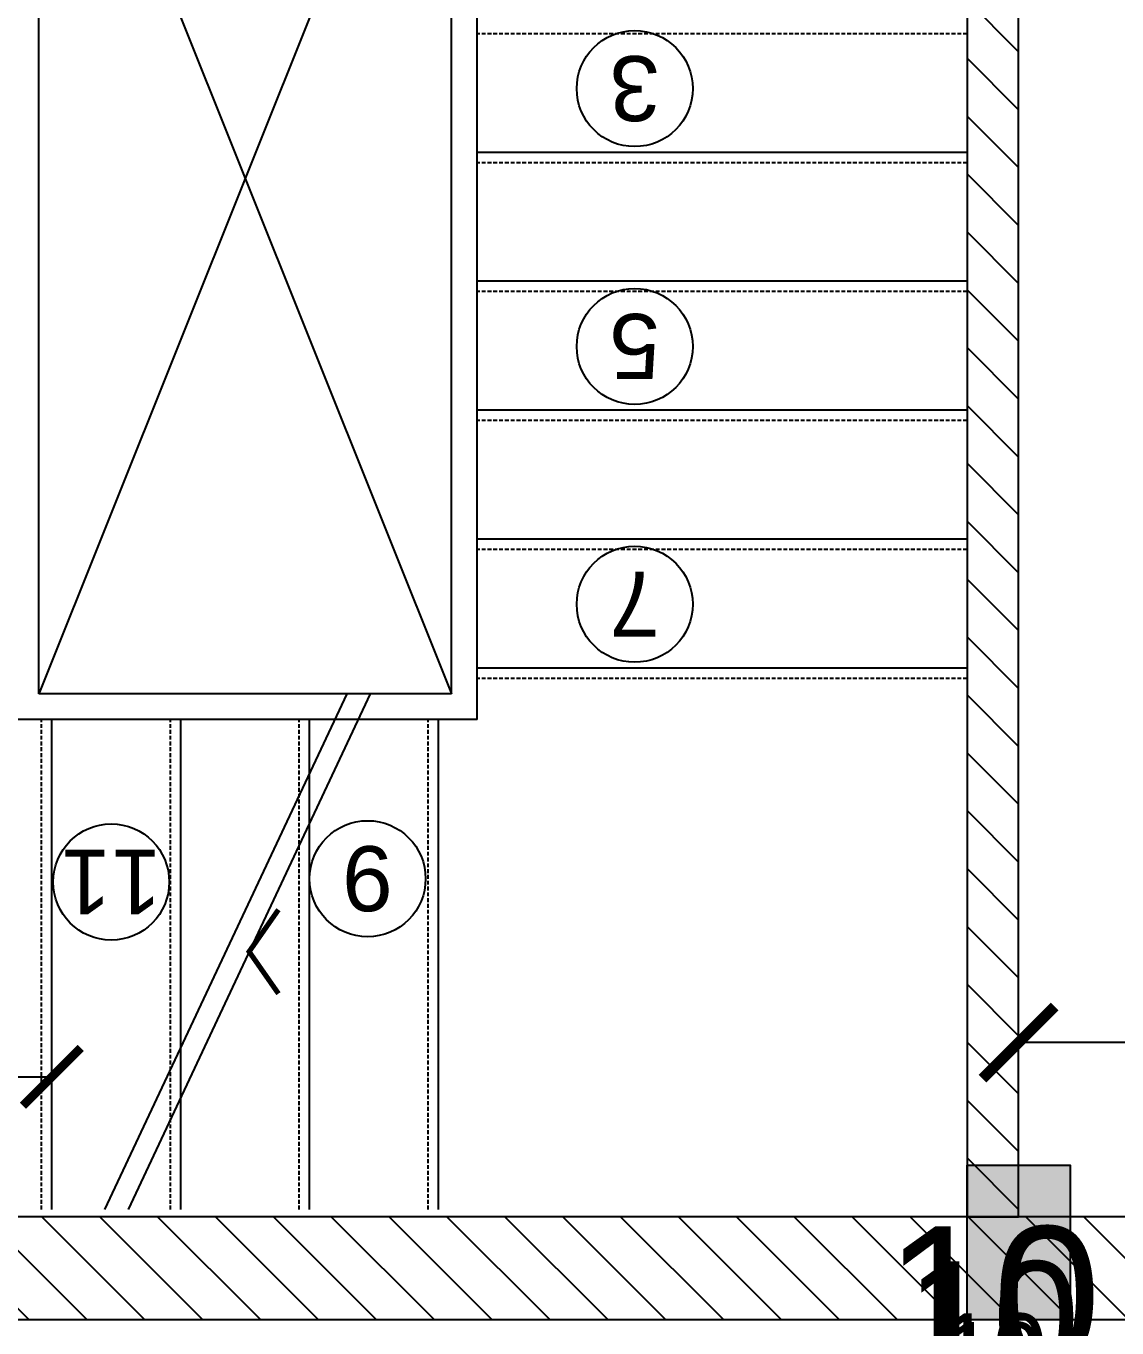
# Model space of a CAD drawing. Header units: millimetres. Extents: x -26398 to 135532, y -376633 to 43268.
# Drawn here: x 41892.5 to 42104.1, y -147981.7 to -147729.3 of the extents above; entities that cross this region are included whole.
import ezdxf
from ezdxf.enums import TextEntityAlignment as Align

# ---------------------------------------------------------------- set-up
doc = ezdxf.new("R2010")
doc.units = ezdxf.units.MM
doc.linetypes.add('HIDDEN', pattern=[0.375, 0.25, -0.125])
for name, color, linetype in [('0 @ 10', 7, 'Continuous'), ('0 @ 4.5', 7, 'Continuous'), ('0 @ 5', 7, 'Continuous'), ('0 @ 8', 7, 'Continuous'), ('A3-NETTHAY', 4, 'Continuous'), ('A5-KICHTHUOC', 251, 'Continuous'), ('A7-NETKHUAT', 252, 'HIDDEN'), ('DIM', 7, 'Continuous'), ('DIM @ 10', 7, 'Continuous'), ('DIM @ 4.5', 7, 'Continuous'), ('DIM @ 5', 7, 'Continuous'), ('DIM @ 8', 7, 'Continuous'), ('GHICHU', 40, 'Continuous'), ('TƯỜNG', 52, 'Continuous')]:
    doc.layers.add(name, color=color, linetype=linetype)
doc.styles.get("Standard").update_dxf_attribs({"font": 'arial.ttf'})
doc.styles.add('VHELVEN', font='')
doc.styles.get('VHELVEN').set_extended_font_data('VNI-Helve')
doc.dimstyles.new('SCALE dimmatbang', dxfattribs={"dimscale": 70, "dimtxt": 2.7, "dimasz": 1.4, "dimexe": 1.7, "dimexo": 0.7, "dimtad": 1, "dimtoh": 1, "dimdec": 1, "dimtxsty": 'Standard', "dimblk": 'ARCHTICK', "dimcen": 2.5, "dimclrd": 1, "dimclre": 256, "dimadec": 0, "dimazin": 0, "dimtfac": 1, "dimtdec": 1, "dimtmove": 0, "dimatfit": 3, "dimfxl": 1, "dimarcsym": 0})

# ---------------------------------------------------------------- blocks, each defined once
blk = doc.blocks.new('_ArchTick')
at = {"color": 0, "linetype": 'ByBlock', "const_width": 0.15}
blk.add_lwpolyline([(-0.5, -0.5), (0.5, 0.5)], dxfattribs=at)
blk = doc.blocks.new('*D5923')
at = {"layer": 'DEFPOINTS', "color": 0, "transparency": 16777216}
for p in [(41795, -147980.16), (42075, -147980.16), (42075, -148035.42)]:
    blk.add_point(p, dxfattribs=at)
at = {"layer": 'DIM', "lineweight": -2, "transparency": 16777216}
for p, q in [((41795, -147983.31), (41795, -148043.07)), ((42075, -147983.31), (42075, -148043.07))]:
    blk.add_line(p, q, dxfattribs=at)
at = {"layer": 'DIM', "color": 1, "lineweight": -2, "transparency": 16777216}
blk.add_line((41795, -148035.42), (42075, -148035.42), dxfattribs=at)
at = {"layer": 'DIM', "color": 1, "lineweight": -2, "transparency": 16777216, "xscale": 6.3, "yscale": 6.3, "zscale": 6.3, "rotation": 180}
blk.add_blockref('_ArchTick', (41795, -148035.42), dxfattribs=at)
at = {"layer": 'DIM', "color": 1, "lineweight": -2, "transparency": 16777216, "xscale": 6.3, "yscale": 6.3, "zscale": 6.3}
blk.add_blockref('_ArchTick', (42075, -148035.42), dxfattribs=at)
at = {"layer": 'DIM', "color": 0, "transparency": 16777216, "insert": (41935, -148026.4), "char_height": 12.15, "attachment_point": 5}
blk.add_mtext('280', dxfattribs=at)
blk = doc.blocks.new('*D5924')
at = {"layer": 'DEFPOINTS', "color": 0, "transparency": 16777216}
for p in [(41795, -147980.16), (42075, -147980.16), (42075, -148035.42)]:
    blk.add_point(p, dxfattribs=at)
at = {"layer": 'DIM', "lineweight": -2, "transparency": 16777216}
for p, q in [((41795, -147987.16), (41795, -148052.42)), ((42075, -147987.16), (42075, -148052.42))]:
    blk.add_line(p, q, dxfattribs=at)
at = {"layer": 'DIM', "color": 1, "lineweight": -2, "transparency": 16777216}
blk.add_line((41795, -148035.42), (42075, -148035.42), dxfattribs=at)
at = {"layer": 'DIM', "color": 1, "lineweight": -2, "transparency": 16777216, "xscale": 14, "yscale": 14, "zscale": 14, "rotation": 180}
blk.add_blockref('_ArchTick', (41795, -148035.42), dxfattribs=at)
at = {"layer": 'DIM', "color": 1, "lineweight": -2, "transparency": 16777216, "xscale": 14, "yscale": 14, "zscale": 14}
blk.add_blockref('_ArchTick', (42075, -148035.42), dxfattribs=at)
at = {"layer": 'DIM', "color": 0, "transparency": 16777216, "insert": (41935, -148015.38), "char_height": 27, "attachment_point": 5}
blk.add_mtext('280', dxfattribs=at)
blk = doc.blocks.new('*D5925')
at = {"layer": 'DEFPOINTS', "color": 0, "transparency": 16777216}
for p in [(41795, -147980.16), (42075, -147980.16), (42075, -148035.42)]:
    blk.add_point(p, dxfattribs=at)
at = {"layer": 'DIM', "lineweight": -2, "transparency": 16777216}
for p, q in [((41795, -147985.76), (41795, -148049.02)), ((42075, -147985.76), (42075, -148049.02))]:
    blk.add_line(p, q, dxfattribs=at)
at = {"layer": 'DIM', "color": 1, "lineweight": -2, "transparency": 16777216}
blk.add_line((41795, -148035.42), (42075, -148035.42), dxfattribs=at)
at = {"layer": 'DIM', "color": 1, "lineweight": -2, "transparency": 16777216, "xscale": 11.2, "yscale": 11.2, "zscale": 11.2, "rotation": 180}
blk.add_blockref('_ArchTick', (41795, -148035.42), dxfattribs=at)
at = {"layer": 'DIM', "color": 1, "lineweight": -2, "transparency": 16777216, "xscale": 11.2, "yscale": 11.2, "zscale": 11.2}
blk.add_blockref('_ArchTick', (42075, -148035.42), dxfattribs=at)
at = {"layer": 'DIM', "color": 0, "transparency": 16777216, "insert": (41935, -148019.39), "char_height": 21.6, "attachment_point": 5}
blk.add_mtext('280', dxfattribs=at)
blk = doc.blocks.new('*D5926')
at = {"layer": 'DEFPOINTS', "color": 0, "transparency": 16777216}
for p in [(41795, -147980.16), (42075, -147980.16), (42075, -148035.42)]:
    blk.add_point(p, dxfattribs=at)
at = {"layer": 'DIM', "lineweight": -2, "transparency": 16777216}
for p, q in [((41795, -147983.66), (41795, -148043.92)), ((42075, -147983.66), (42075, -148043.92))]:
    blk.add_line(p, q, dxfattribs=at)
at = {"layer": 'DIM', "color": 1, "lineweight": -2, "transparency": 16777216}
blk.add_line((41795, -148035.42), (42075, -148035.42), dxfattribs=at)
at = {"layer": 'DIM', "color": 1, "lineweight": -2, "transparency": 16777216, "xscale": 7, "yscale": 7, "zscale": 7, "rotation": 180}
blk.add_blockref('_ArchTick', (41795, -148035.42), dxfattribs=at)
at = {"layer": 'DIM', "color": 1, "lineweight": -2, "transparency": 16777216, "xscale": 7, "yscale": 7, "zscale": 7}
blk.add_blockref('_ArchTick', (42075, -148035.42), dxfattribs=at)
at = {"layer": 'DIM', "color": 0, "transparency": 16777216, "insert": (41935, -148025.4), "char_height": 13.5, "attachment_point": 5}
blk.add_mtext('280', dxfattribs=at)
blk = doc.blocks.new('*D5928')
at = {"lineweight": -2, "transparency": 16777216}
for p, q in [((42075, -147983.31), (42075, -148003.44)), ((42085, -147983.31), (42085, -148003.44))]:
    blk.add_line(p, q, dxfattribs=at)
at = {"color": 1, "lineweight": -2, "transparency": 16777216}
blk.add_line((42075, -147995.79), (42085, -147995.79), dxfattribs=at)
at = {"layer": 'DEFPOINTS', "color": 0, "transparency": 16777216}
for p in [(42075, -147980.16), (42085, -147980.16), (42085, -147995.79)]:
    blk.add_point(p, dxfattribs=at)
at = {"color": 1, "lineweight": -2, "transparency": 16777216, "xscale": 6.3, "yscale": 6.3, "zscale": 6.3, "rotation": 180}
blk.add_blockref('_ArchTick', (42075, -147995.79), dxfattribs=at)
at = {"color": 1, "lineweight": -2, "transparency": 16777216, "xscale": 6.3, "yscale": 6.3, "zscale": 6.3}
blk.add_blockref('_ArchTick', (42085, -147995.79), dxfattribs=at)
at = {"color": 0, "transparency": 16777216, "insert": (42080, -147986.77), "char_height": 12.15, "attachment_point": 5}
blk.add_mtext('10', dxfattribs=at)
blk = doc.blocks.new('*D5929')
at = {"lineweight": -2, "transparency": 16777216}
for p, q in [((42075, -147987.16), (42075, -148012.79)), ((42085, -147987.16), (42085, -148012.79))]:
    blk.add_line(p, q, dxfattribs=at)
at = {"color": 1, "lineweight": -2, "transparency": 16777216}
for p, q in [((42075, -147995.79), (42061, -147995.79)), ((42075, -147995.79), (42085, -147995.79)), ((42085, -147995.79), (42099, -147995.79))]:
    blk.add_line(p, q, dxfattribs=at)
at = {"layer": 'DEFPOINTS', "color": 0, "transparency": 16777216}
for p in [(42075, -147980.16), (42085, -147980.16), (42085, -147995.79)]:
    blk.add_point(p, dxfattribs=at)
at = {"color": 1, "lineweight": -2, "transparency": 16777216, "xscale": 14, "yscale": 14, "zscale": 14}
blk.add_blockref('_ArchTick', (42075, -147995.79), dxfattribs=at)
at = {"color": 1, "lineweight": -2, "transparency": 16777216, "xscale": 14, "yscale": 14, "zscale": 14, "rotation": 180}
blk.add_blockref('_ArchTick', (42085, -147995.79), dxfattribs=at)
at = {"color": 0, "transparency": 16777216, "insert": (42080, -147975.75), "char_height": 27, "attachment_point": 5}
blk.add_mtext('10', dxfattribs=at)
blk = doc.blocks.new('*D5930')
at = {"lineweight": -2, "transparency": 16777216}
for p, q in [((42075, -147985.76), (42075, -148009.39)), ((42085, -147985.76), (42085, -148009.39))]:
    blk.add_line(p, q, dxfattribs=at)
at = {"color": 1, "lineweight": -2, "transparency": 16777216}
blk.add_line((42075, -147995.79), (42085, -147995.79), dxfattribs=at)
at = {"layer": 'DEFPOINTS', "color": 0, "transparency": 16777216}
for p in [(42075, -147980.16), (42085, -147980.16), (42085, -147995.79)]:
    blk.add_point(p, dxfattribs=at)
at = {"color": 1, "lineweight": -2, "transparency": 16777216, "xscale": 11.2, "yscale": 11.2, "zscale": 11.2, "rotation": 180}
blk.add_blockref('_ArchTick', (42075, -147995.79), dxfattribs=at)
at = {"color": 1, "lineweight": -2, "transparency": 16777216, "xscale": 11.2, "yscale": 11.2, "zscale": 11.2}
blk.add_blockref('_ArchTick', (42085, -147995.79), dxfattribs=at)
at = {"color": 0, "transparency": 16777216, "insert": (42080, -147979.76), "char_height": 21.6, "attachment_point": 5}
blk.add_mtext('10', dxfattribs=at)
blk = doc.blocks.new('*D5931')
at = {"lineweight": -2, "transparency": 16777216}
for p, q in [((42075, -147983.66), (42075, -148004.29)), ((42085, -147983.66), (42085, -148004.29))]:
    blk.add_line(p, q, dxfattribs=at)
at = {"color": 1, "lineweight": -2, "transparency": 16777216}
blk.add_line((42075, -147995.79), (42085, -147995.79), dxfattribs=at)
at = {"layer": 'DEFPOINTS', "color": 0, "transparency": 16777216}
for p in [(42075, -147980.16), (42085, -147980.16), (42085, -147995.79)]:
    blk.add_point(p, dxfattribs=at)
at = {"color": 1, "lineweight": -2, "transparency": 16777216, "xscale": 7, "yscale": 7, "zscale": 7, "rotation": 180}
blk.add_blockref('_ArchTick', (42075, -147995.79), dxfattribs=at)
at = {"color": 1, "lineweight": -2, "transparency": 16777216, "xscale": 7, "yscale": 7, "zscale": 7}
blk.add_blockref('_ArchTick', (42085, -147995.79), dxfattribs=at)
at = {"color": 0, "transparency": 16777216, "insert": (42080, -147985.77), "char_height": 13.5, "attachment_point": 5}
blk.add_mtext('10', dxfattribs=at)
blk = doc.blocks.new('*D5933')
at = {"layer": 'DEFPOINTS', "color": 0, "transparency": 16777216}
for p in [(42085, -147980.16), (42670, -147980.16), (42670, -148035.42)]:
    blk.add_point(p, dxfattribs=at)
at = {"layer": 'DIM', "lineweight": -2, "transparency": 16777216}
for p, q in [((42085, -147983.31), (42085, -148043.07)), ((42670, -147983.31), (42670, -148043.07))]:
    blk.add_line(p, q, dxfattribs=at)
at = {"layer": 'DIM', "color": 1, "lineweight": -2, "transparency": 16777216}
blk.add_line((42085, -148035.42), (42670, -148035.42), dxfattribs=at)
at = {"layer": 'DIM', "color": 1, "lineweight": -2, "transparency": 16777216, "xscale": 6.3, "yscale": 6.3, "zscale": 6.3, "rotation": 180}
blk.add_blockref('_ArchTick', (42085, -148035.42), dxfattribs=at)
at = {"layer": 'DIM', "color": 1, "lineweight": -2, "transparency": 16777216, "xscale": 6.3, "yscale": 6.3, "zscale": 6.3}
blk.add_blockref('_ArchTick', (42670, -148035.42), dxfattribs=at)
at = {"layer": 'DIM', "color": 0, "transparency": 16777216, "insert": (42377.5, -148026.4), "char_height": 12.15, "attachment_point": 5}
blk.add_mtext('585', dxfattribs=at)
blk = doc.blocks.new('*D5934')
at = {"layer": 'DEFPOINTS', "color": 0, "transparency": 16777216}
for p in [(42085, -147980.16), (42670, -147980.16), (42670, -148035.42)]:
    blk.add_point(p, dxfattribs=at)
at = {"layer": 'DIM', "lineweight": -2, "transparency": 16777216}
for p, q in [((42085, -147987.16), (42085, -148052.42)), ((42670, -147987.16), (42670, -148052.42))]:
    blk.add_line(p, q, dxfattribs=at)
at = {"layer": 'DIM', "color": 1, "lineweight": -2, "transparency": 16777216}
blk.add_line((42085, -148035.42), (42670, -148035.42), dxfattribs=at)
at = {"layer": 'DIM', "color": 1, "lineweight": -2, "transparency": 16777216, "xscale": 14, "yscale": 14, "zscale": 14, "rotation": 180}
blk.add_blockref('_ArchTick', (42085, -148035.42), dxfattribs=at)
at = {"layer": 'DIM', "color": 1, "lineweight": -2, "transparency": 16777216, "xscale": 14, "yscale": 14, "zscale": 14}
blk.add_blockref('_ArchTick', (42670, -148035.42), dxfattribs=at)
at = {"layer": 'DIM', "color": 0, "transparency": 16777216, "insert": (42377.5, -148015.38), "char_height": 27, "attachment_point": 5}
blk.add_mtext('585', dxfattribs=at)
blk = doc.blocks.new('*D5935')
at = {"layer": 'DEFPOINTS', "color": 0, "transparency": 16777216}
for p in [(42085, -147980.16), (42670, -147980.16), (42670, -148035.42)]:
    blk.add_point(p, dxfattribs=at)
at = {"layer": 'DIM', "lineweight": -2, "transparency": 16777216}
for p, q in [((42085, -147985.76), (42085, -148049.02)), ((42670, -147985.76), (42670, -148049.02))]:
    blk.add_line(p, q, dxfattribs=at)
at = {"layer": 'DIM', "color": 1, "lineweight": -2, "transparency": 16777216}
blk.add_line((42085, -148035.42), (42670, -148035.42), dxfattribs=at)
at = {"layer": 'DIM', "color": 1, "lineweight": -2, "transparency": 16777216, "xscale": 11.2, "yscale": 11.2, "zscale": 11.2, "rotation": 180}
blk.add_blockref('_ArchTick', (42085, -148035.42), dxfattribs=at)
at = {"layer": 'DIM', "color": 1, "lineweight": -2, "transparency": 16777216, "xscale": 11.2, "yscale": 11.2, "zscale": 11.2}
blk.add_blockref('_ArchTick', (42670, -148035.42), dxfattribs=at)
at = {"layer": 'DIM', "color": 0, "transparency": 16777216, "insert": (42377.5, -148019.39), "char_height": 21.6, "attachment_point": 5}
blk.add_mtext('585', dxfattribs=at)
blk = doc.blocks.new('*D5936')
at = {"layer": 'DEFPOINTS', "color": 0, "transparency": 16777216}
for p in [(42085, -147980.16), (42670, -147980.16), (42670, -148035.42)]:
    blk.add_point(p, dxfattribs=at)
at = {"layer": 'DIM', "lineweight": -2, "transparency": 16777216}
for p, q in [((42085, -147983.66), (42085, -148043.92)), ((42670, -147983.66), (42670, -148043.92))]:
    blk.add_line(p, q, dxfattribs=at)
at = {"layer": 'DIM', "color": 1, "lineweight": -2, "transparency": 16777216}
blk.add_line((42085, -148035.42), (42670, -148035.42), dxfattribs=at)
at = {"layer": 'DIM', "color": 1, "lineweight": -2, "transparency": 16777216, "xscale": 7, "yscale": 7, "zscale": 7, "rotation": 180}
blk.add_blockref('_ArchTick', (42085, -148035.42), dxfattribs=at)
at = {"layer": 'DIM', "color": 1, "lineweight": -2, "transparency": 16777216, "xscale": 7, "yscale": 7, "zscale": 7}
blk.add_blockref('_ArchTick', (42670, -148035.42), dxfattribs=at)
at = {"layer": 'DIM', "color": 0, "transparency": 16777216, "insert": (42377.5, -148025.4), "char_height": 13.5, "attachment_point": 5}
blk.add_mtext('585', dxfattribs=at)
blk = doc.blocks.new('*D6003')
at = {"layer": 'DEFPOINTS', "color": 0, "transparency": 16777216}
for p in [(42075, -147980.16), (42675, -147980.16), (42075, -148121.04)]:
    blk.add_point(p, dxfattribs=at)
at = {"layer": 'DIM', "lineweight": -2, "transparency": 16777216}
for p, q in [((42075, -147983.31), (42075, -148128.69)), ((42675, -147983.31), (42675, -148128.69))]:
    blk.add_line(p, q, dxfattribs=at)
at = {"layer": 'DIM', "color": 1, "lineweight": -2, "transparency": 16777216}
blk.add_line((42675, -148121.04), (42075, -148121.04), dxfattribs=at)
at = {"layer": 'DIM', "color": 1, "lineweight": -2, "transparency": 16777216, "xscale": 6.3, "yscale": 6.3, "zscale": 6.3, "rotation": 180}
blk.add_blockref('_ArchTick', (42075, -148121.04), dxfattribs=at)
at = {"layer": 'DIM', "color": 1, "lineweight": -2, "transparency": 16777216, "xscale": 6.3, "yscale": 6.3, "zscale": 6.3}
blk.add_blockref('_ArchTick', (42675, -148121.04), dxfattribs=at)
at = {"layer": 'DIM', "color": 0, "transparency": 16777216, "insert": (42375, -148112.03), "char_height": 12.15, "attachment_point": 5}
blk.add_mtext('600', dxfattribs=at)
blk = doc.blocks.new('*D6004')
at = {"layer": 'DEFPOINTS', "color": 0, "transparency": 16777216}
for p in [(42075, -147980.16), (42675, -147980.16), (42075, -148121.04)]:
    blk.add_point(p, dxfattribs=at)
at = {"layer": 'DIM', "lineweight": -2, "transparency": 16777216}
for p, q in [((42075, -147987.16), (42075, -148138.04)), ((42675, -147987.16), (42675, -148138.04))]:
    blk.add_line(p, q, dxfattribs=at)
at = {"layer": 'DIM', "color": 1, "lineweight": -2, "transparency": 16777216}
blk.add_line((42675, -148121.04), (42075, -148121.04), dxfattribs=at)
at = {"layer": 'DIM', "color": 1, "lineweight": -2, "transparency": 16777216, "xscale": 14, "yscale": 14, "zscale": 14, "rotation": 180}
blk.add_blockref('_ArchTick', (42075, -148121.04), dxfattribs=at)
at = {"layer": 'DIM', "color": 1, "lineweight": -2, "transparency": 16777216, "xscale": 14, "yscale": 14, "zscale": 14}
blk.add_blockref('_ArchTick', (42675, -148121.04), dxfattribs=at)
at = {"layer": 'DIM', "color": 0, "transparency": 16777216, "insert": (42375, -148101.01), "char_height": 27, "attachment_point": 5}
blk.add_mtext('600', dxfattribs=at)
blk = doc.blocks.new('*D6005')
at = {"layer": 'DEFPOINTS', "color": 0, "transparency": 16777216}
for p in [(42075, -147980.16), (42675, -147980.16), (42075, -148121.04)]:
    blk.add_point(p, dxfattribs=at)
at = {"layer": 'DIM', "lineweight": -2, "transparency": 16777216}
for p, q in [((42075, -147985.76), (42075, -148134.64)), ((42675, -147985.76), (42675, -148134.64))]:
    blk.add_line(p, q, dxfattribs=at)
at = {"layer": 'DIM', "color": 1, "lineweight": -2, "transparency": 16777216}
blk.add_line((42675, -148121.04), (42075, -148121.04), dxfattribs=at)
at = {"layer": 'DIM', "color": 1, "lineweight": -2, "transparency": 16777216, "xscale": 11.2, "yscale": 11.2, "zscale": 11.2, "rotation": 180}
blk.add_blockref('_ArchTick', (42075, -148121.04), dxfattribs=at)
at = {"layer": 'DIM', "color": 1, "lineweight": -2, "transparency": 16777216, "xscale": 11.2, "yscale": 11.2, "zscale": 11.2}
blk.add_blockref('_ArchTick', (42675, -148121.04), dxfattribs=at)
at = {"layer": 'DIM', "color": 0, "transparency": 16777216, "insert": (42375, -148105.01), "char_height": 21.6, "attachment_point": 5}
blk.add_mtext('600', dxfattribs=at)
blk = doc.blocks.new('*D6006')
at = {"layer": 'DEFPOINTS', "color": 0, "transparency": 16777216}
for p in [(42075, -147980.16), (42675, -147980.16), (42075, -148121.04)]:
    blk.add_point(p, dxfattribs=at)
at = {"layer": 'DIM', "lineweight": -2, "transparency": 16777216}
for p, q in [((42075, -147983.66), (42075, -148129.54)), ((42675, -147983.66), (42675, -148129.54))]:
    blk.add_line(p, q, dxfattribs=at)
at = {"layer": 'DIM', "color": 1, "lineweight": -2, "transparency": 16777216}
blk.add_line((42675, -148121.04), (42075, -148121.04), dxfattribs=at)
at = {"layer": 'DIM', "color": 1, "lineweight": -2, "transparency": 16777216, "xscale": 7, "yscale": 7, "zscale": 7, "rotation": 180}
blk.add_blockref('_ArchTick', (42075, -148121.04), dxfattribs=at)
at = {"layer": 'DIM', "color": 1, "lineweight": -2, "transparency": 16777216, "xscale": 7, "yscale": 7, "zscale": 7}
blk.add_blockref('_ArchTick', (42675, -148121.04), dxfattribs=at)
at = {"layer": 'DIM', "color": 0, "transparency": 16777216, "insert": (42375, -148111.02), "char_height": 13.5, "attachment_point": 5}
blk.add_mtext('600', dxfattribs=at)
blk = doc.blocks.new('*D6008')
at = {"layer": 'DEFPOINTS', "color": 0, "transparency": 16777216}
for p in [(41775, -147979.96), (42075, -147980.16), (41775, -148121.04)]:
    blk.add_point(p, dxfattribs=at)
at = {"layer": 'DIM', "lineweight": -2, "transparency": 16777216}
for p, q in [((41775, -147983.11), (41775, -148128.69)), ((42075, -147983.31), (42075, -148128.69))]:
    blk.add_line(p, q, dxfattribs=at)
at = {"layer": 'DIM', "color": 1, "lineweight": -2, "transparency": 16777216}
blk.add_line((42075, -148121.04), (41775, -148121.04), dxfattribs=at)
at = {"layer": 'DIM', "color": 1, "lineweight": -2, "transparency": 16777216, "xscale": 6.3, "yscale": 6.3, "zscale": 6.3, "rotation": 180}
blk.add_blockref('_ArchTick', (41775, -148121.04), dxfattribs=at)
at = {"layer": 'DIM', "color": 1, "lineweight": -2, "transparency": 16777216, "xscale": 6.3, "yscale": 6.3, "zscale": 6.3}
blk.add_blockref('_ArchTick', (42075, -148121.04), dxfattribs=at)
at = {"layer": 'DIM', "color": 0, "transparency": 16777216, "insert": (41925, -148112.02), "char_height": 12.15, "attachment_point": 5}
blk.add_mtext('300', dxfattribs=at)
blk = doc.blocks.new('*D6009')
at = {"layer": 'DEFPOINTS', "color": 0, "transparency": 16777216}
for p in [(41775, -147979.96), (42075, -147980.16), (41775, -148121.04)]:
    blk.add_point(p, dxfattribs=at)
at = {"layer": 'DIM', "lineweight": -2, "transparency": 16777216}
for p, q in [((41775, -147986.96), (41775, -148138.04)), ((42075, -147987.16), (42075, -148138.04))]:
    blk.add_line(p, q, dxfattribs=at)
at = {"layer": 'DIM', "color": 1, "lineweight": -2, "transparency": 16777216}
blk.add_line((42075, -148121.04), (41775, -148121.04), dxfattribs=at)
at = {"layer": 'DIM', "color": 1, "lineweight": -2, "transparency": 16777216, "xscale": 14, "yscale": 14, "zscale": 14, "rotation": 180}
blk.add_blockref('_ArchTick', (41775, -148121.04), dxfattribs=at)
at = {"layer": 'DIM', "color": 1, "lineweight": -2, "transparency": 16777216, "xscale": 14, "yscale": 14, "zscale": 14}
blk.add_blockref('_ArchTick', (42075, -148121.04), dxfattribs=at)
at = {"layer": 'DIM', "color": 0, "transparency": 16777216, "insert": (41925, -148101), "char_height": 27, "attachment_point": 5}
blk.add_mtext('300', dxfattribs=at)
blk = doc.blocks.new('*D6010')
at = {"layer": 'DEFPOINTS', "color": 0, "transparency": 16777216}
for p in [(41775, -147979.96), (42075, -147980.16), (41775, -148121.04)]:
    blk.add_point(p, dxfattribs=at)
at = {"layer": 'DIM', "lineweight": -2, "transparency": 16777216}
for p, q in [((41775, -147985.56), (41775, -148134.64)), ((42075, -147985.76), (42075, -148134.64))]:
    blk.add_line(p, q, dxfattribs=at)
at = {"layer": 'DIM', "color": 1, "lineweight": -2, "transparency": 16777216}
blk.add_line((42075, -148121.04), (41775, -148121.04), dxfattribs=at)
at = {"layer": 'DIM', "color": 1, "lineweight": -2, "transparency": 16777216, "xscale": 11.2, "yscale": 11.2, "zscale": 11.2, "rotation": 180}
blk.add_blockref('_ArchTick', (41775, -148121.04), dxfattribs=at)
at = {"layer": 'DIM', "color": 1, "lineweight": -2, "transparency": 16777216, "xscale": 11.2, "yscale": 11.2, "zscale": 11.2}
blk.add_blockref('_ArchTick', (42075, -148121.04), dxfattribs=at)
at = {"layer": 'DIM', "color": 0, "transparency": 16777216, "insert": (41925, -148105.01), "char_height": 21.6, "attachment_point": 5}
blk.add_mtext('300', dxfattribs=at)
blk = doc.blocks.new('*D6011')
at = {"layer": 'DEFPOINTS', "color": 0, "transparency": 16777216}
for p in [(41775, -147979.96), (42075, -147980.16), (41775, -148121.04)]:
    blk.add_point(p, dxfattribs=at)
at = {"layer": 'DIM', "lineweight": -2, "transparency": 16777216}
for p, q in [((41775, -147983.46), (41775, -148129.54)), ((42075, -147983.66), (42075, -148129.54))]:
    blk.add_line(p, q, dxfattribs=at)
at = {"layer": 'DIM', "color": 1, "lineweight": -2, "transparency": 16777216}
blk.add_line((42075, -148121.04), (41775, -148121.04), dxfattribs=at)
at = {"layer": 'DIM', "color": 1, "lineweight": -2, "transparency": 16777216, "xscale": 7, "yscale": 7, "zscale": 7, "rotation": 180}
blk.add_blockref('_ArchTick', (41775, -148121.04), dxfattribs=at)
at = {"layer": 'DIM', "color": 1, "lineweight": -2, "transparency": 16777216, "xscale": 7, "yscale": 7, "zscale": 7}
blk.add_blockref('_ArchTick', (42075, -148121.04), dxfattribs=at)
at = {"layer": 'DIM', "color": 0, "transparency": 16777216, "insert": (41925, -148111.02), "char_height": 13.5, "attachment_point": 5}
blk.add_mtext('300', dxfattribs=at)
blk = doc.blocks.new('*D6268')
at = {"layer": 'DEFPOINTS', "color": 0, "transparency": 16777216}
for p in [(42085, -147926.4), (42085, -147926.4), (42670, -147926.4)]:
    blk.add_point(p, dxfattribs=at)
at = {"layer": 'DIM', "lineweight": -2, "transparency": 16777216}
for p, q in [((42085, -147923.25), (42085, -147918.75)), ((42670, -147923.25), (42670, -147918.75))]:
    blk.add_line(p, q, dxfattribs=at)
at = {"layer": 'DIM', "color": 1, "lineweight": -2, "transparency": 16777216}
blk.add_line((42670, -147926.4), (42085, -147926.4), dxfattribs=at)
at = {"layer": 'DIM', "color": 1, "lineweight": -2, "transparency": 16777216, "xscale": 6.3, "yscale": 6.3, "zscale": 6.3, "rotation": 180}
blk.add_blockref('_ArchTick', (42085, -147926.4), dxfattribs=at)
at = {"layer": 'DIM', "color": 1, "lineweight": -2, "transparency": 16777216, "xscale": 6.3, "yscale": 6.3, "zscale": 6.3}
blk.add_blockref('_ArchTick', (42670, -147926.4), dxfattribs=at)
at = {"layer": 'DIM', "color": 0, "transparency": 16777216, "insert": (42377.5, -147917.38), "char_height": 12.15, "attachment_point": 5}
blk.add_mtext('585', dxfattribs=at)
blk = doc.blocks.new('*D6269')
at = {"layer": 'DEFPOINTS', "color": 0, "transparency": 16777216}
for p in [(42085, -147926.4), (42085, -147926.4), (42670, -147926.4)]:
    blk.add_point(p, dxfattribs=at)
at = {"layer": 'DIM', "lineweight": -2, "transparency": 16777216}
for p, q in [((42085, -147919.4), (42085, -147909.4)), ((42670, -147919.4), (42670, -147909.4))]:
    blk.add_line(p, q, dxfattribs=at)
at = {"layer": 'DIM', "color": 1, "lineweight": -2, "transparency": 16777216}
blk.add_line((42670, -147926.4), (42085, -147926.4), dxfattribs=at)
at = {"layer": 'DIM', "color": 1, "lineweight": -2, "transparency": 16777216, "xscale": 14, "yscale": 14, "zscale": 14, "rotation": 180}
blk.add_blockref('_ArchTick', (42085, -147926.4), dxfattribs=at)
at = {"layer": 'DIM', "color": 1, "lineweight": -2, "transparency": 16777216, "xscale": 14, "yscale": 14, "zscale": 14}
blk.add_blockref('_ArchTick', (42670, -147926.4), dxfattribs=at)
at = {"layer": 'DIM', "color": 0, "transparency": 16777216, "insert": (42377.5, -147906.36), "char_height": 27, "attachment_point": 5}
blk.add_mtext('585', dxfattribs=at)
blk = doc.blocks.new('*D6270')
at = {"layer": 'DEFPOINTS', "color": 0, "transparency": 16777216}
for p in [(42085, -147926.4), (42085, -147926.4), (42670, -147926.4)]:
    blk.add_point(p, dxfattribs=at)
at = {"layer": 'DIM', "lineweight": -2, "transparency": 16777216}
for p, q in [((42085, -147920.8), (42085, -147912.8)), ((42670, -147920.8), (42670, -147912.8))]:
    blk.add_line(p, q, dxfattribs=at)
at = {"layer": 'DIM', "color": 1, "lineweight": -2, "transparency": 16777216}
blk.add_line((42670, -147926.4), (42085, -147926.4), dxfattribs=at)
at = {"layer": 'DIM', "color": 1, "lineweight": -2, "transparency": 16777216, "xscale": 11.2, "yscale": 11.2, "zscale": 11.2, "rotation": 180}
blk.add_blockref('_ArchTick', (42085, -147926.4), dxfattribs=at)
at = {"layer": 'DIM', "color": 1, "lineweight": -2, "transparency": 16777216, "xscale": 11.2, "yscale": 11.2, "zscale": 11.2}
blk.add_blockref('_ArchTick', (42670, -147926.4), dxfattribs=at)
at = {"layer": 'DIM', "color": 0, "transparency": 16777216, "insert": (42377.5, -147910.37), "char_height": 21.6, "attachment_point": 5}
blk.add_mtext('585', dxfattribs=at)
blk = doc.blocks.new('*D6271')
at = {"layer": 'DEFPOINTS', "color": 0, "transparency": 16777216}
for p in [(42085, -147926.4), (42085, -147926.4), (42670, -147926.4)]:
    blk.add_point(p, dxfattribs=at)
at = {"layer": 'DIM', "lineweight": -2, "transparency": 16777216}
for p, q in [((42085, -147922.9), (42085, -147917.9)), ((42670, -147922.9), (42670, -147917.9))]:
    blk.add_line(p, q, dxfattribs=at)
at = {"layer": 'DIM', "color": 1, "lineweight": -2, "transparency": 16777216}
blk.add_line((42670, -147926.4), (42085, -147926.4), dxfattribs=at)
at = {"layer": 'DIM', "color": 1, "lineweight": -2, "transparency": 16777216, "xscale": 7, "yscale": 7, "zscale": 7, "rotation": 180}
blk.add_blockref('_ArchTick', (42085, -147926.4), dxfattribs=at)
at = {"layer": 'DIM', "color": 1, "lineweight": -2, "transparency": 16777216, "xscale": 7, "yscale": 7, "zscale": 7}
blk.add_blockref('_ArchTick', (42670, -147926.4), dxfattribs=at)
at = {"layer": 'DIM', "color": 0, "transparency": 16777216, "insert": (42377.5, -147916.38), "char_height": 13.5, "attachment_point": 5}
blk.add_mtext('585', dxfattribs=at)
blk = doc.blocks.new('TRUCCOT')
blk.add_circle((0, -390), 250)
at = {"style": 'VHELVEN'}
blk.add_attdef('TRUC', text='', height=280, dxfattribs=at).set_placement((0, -390), align=Align.MIDDLE_CENTER)
blk = doc.blocks.new('*D6936')
at = {"lineweight": -2, "transparency": 16777216}
for p, q in [((41795, -147954.16), (41795, -147919.43)), ((41897.5, -147953.16), (41897.5, -147919.43))]:
    blk.add_line(p, q, dxfattribs=at)
at = {"color": 1, "lineweight": -2, "transparency": 16777216}
blk.add_line((41795, -147933.03), (41897.5, -147933.03), dxfattribs=at)
at = {"layer": 'DEFPOINTS', "color": 0, "transparency": 16777216}
for p in [(41897.5, -147933.03), (41897.5, -147958.76), (41795, -147959.76)]:
    blk.add_point(p, dxfattribs=at)
at = {"color": 1, "lineweight": -2, "transparency": 16777216, "xscale": 11.2, "yscale": 11.2, "zscale": 11.2, "rotation": 180}
blk.add_blockref('_ArchTick', (41795, -147933.03), dxfattribs=at)
at = {"color": 1, "lineweight": -2, "transparency": 16777216, "xscale": 11.2, "yscale": 11.2, "zscale": 11.2}
blk.add_blockref('_ArchTick', (41897.5, -147933.03), dxfattribs=at)
at = {"color": 0, "transparency": 16777216, "insert": (41846.25, -147923.7), "char_height": 7.2, "attachment_point": 5}
blk.add_mtext('102,5', dxfattribs=at)
blk = doc.blocks.new('*U8886')
at = {"layer": 'DIM @ 10'}
dim = blk.add_linear_dim(base=(42075, -148035.42), p1=(41795, -147980.16), p2=(42075, -147980.16), angle=180, dimstyle='SCALE dimmatbang', override={"dimscale": 10, "dimtix": 0, "dimtofl": 1, "dimtmove": 0, "dimatfit": 3}, dxfattribs=at)
dim.commit()
dim.dimension.update_dxf_attribs({"geometry": '*D5924', "text_midpoint": (41935, -148015.38)})
at = {"layer": 'DIM @ 4.5'}
dim = blk.add_linear_dim(base=(42075, -148035.42), p1=(41795, -147980.16), p2=(42075, -147980.16), angle=180, dimstyle='SCALE dimmatbang', override={"dimscale": 4.5, "dimtix": 0, "dimtofl": 1, "dimtmove": 0, "dimatfit": 3}, dxfattribs=at)
dim.commit()
dim.dimension.update_dxf_attribs({"geometry": '*D5923', "text_midpoint": (41935, -148026.4)})
at = {"layer": 'DIM @ 5'}
dim = blk.add_linear_dim(base=(42075, -148035.42), p1=(41795, -147980.16), p2=(42075, -147980.16), angle=180, dimstyle='SCALE dimmatbang', override={"dimscale": 5, "dimtix": 0, "dimtofl": 1, "dimtmove": 0, "dimatfit": 3}, dxfattribs=at)
dim.commit()
dim.dimension.update_dxf_attribs({"geometry": '*D5926', "text_midpoint": (41935, -148025.4)})
at = {"layer": 'DIM @ 8'}
dim = blk.add_linear_dim(base=(42075, -148035.42), p1=(41795, -147980.16), p2=(42075, -147980.16), angle=180, dimstyle='SCALE dimmatbang', override={"dimscale": 8, "dimtix": 0, "dimtofl": 1, "dimtmove": 0, "dimatfit": 3}, dxfattribs=at)
dim.commit()
dim.dimension.update_dxf_attribs({"geometry": '*D5925', "text_midpoint": (41935, -148019.39)})
blk = doc.blocks.new('*U8887')
at = {"layer": '0 @ 10'}
dim = blk.add_linear_dim(base=(42085, -147995.79), p1=(42075, -147980.16), p2=(42085, -147980.16), angle=180, dimstyle='SCALE dimmatbang', override={"dimscale": 10, "dimtix": 0, "dimtofl": 1, "dimtmove": 0, "dimatfit": 3}, dxfattribs=at)
dim.commit()
dim.dimension.update_dxf_attribs({"geometry": '*D5929', "text_midpoint": (42080, -147995.79), "dimtype": 128})
at = {"layer": '0 @ 4.5'}
dim = blk.add_linear_dim(base=(42085, -147995.79), p1=(42075, -147980.16), p2=(42085, -147980.16), angle=180, dimstyle='SCALE dimmatbang', override={"dimscale": 4.5, "dimtix": 0, "dimtofl": 1, "dimtmove": 0, "dimatfit": 3}, dxfattribs=at)
dim.commit()
dim.dimension.update_dxf_attribs({"geometry": '*D5928', "text_midpoint": (42080, -147995.79), "dimtype": 128})
at = {"layer": '0 @ 5'}
dim = blk.add_linear_dim(base=(42085, -147995.79), p1=(42075, -147980.16), p2=(42085, -147980.16), angle=180, dimstyle='SCALE dimmatbang', override={"dimscale": 5, "dimtix": 0, "dimtofl": 1, "dimtmove": 0, "dimatfit": 3}, dxfattribs=at)
dim.commit()
dim.dimension.update_dxf_attribs({"geometry": '*D5931', "text_midpoint": (42080, -147995.79), "dimtype": 128})
at = {"layer": '0 @ 8'}
dim = blk.add_linear_dim(base=(42085, -147995.79), p1=(42075, -147980.16), p2=(42085, -147980.16), angle=180, dimstyle='SCALE dimmatbang', override={"dimscale": 8, "dimtix": 0, "dimtofl": 1, "dimtmove": 0, "dimatfit": 3}, dxfattribs=at)
dim.commit()
dim.dimension.update_dxf_attribs({"geometry": '*D5930', "text_midpoint": (42080, -147995.79), "dimtype": 128})
blk = doc.blocks.new('*U8888')
at = {"layer": 'DIM @ 10'}
dim = blk.add_linear_dim(base=(42670, -148035.42), p1=(42085, -147980.16), p2=(42670, -147980.16), angle=180, dimstyle='SCALE dimmatbang', override={"dimscale": 10, "dimtix": 0, "dimtofl": 1, "dimtmove": 0, "dimatfit": 3}, dxfattribs=at)
dim.commit()
dim.dimension.update_dxf_attribs({"geometry": '*D5934', "text_midpoint": (42377.5, -148015.38)})
at = {"layer": 'DIM @ 4.5'}
dim = blk.add_linear_dim(base=(42670, -148035.42), p1=(42085, -147980.16), p2=(42670, -147980.16), angle=180, dimstyle='SCALE dimmatbang', override={"dimscale": 4.5, "dimtix": 0, "dimtofl": 1, "dimtmove": 0, "dimatfit": 3}, dxfattribs=at)
dim.commit()
dim.dimension.update_dxf_attribs({"geometry": '*D5933', "text_midpoint": (42377.5, -148026.4)})
at = {"layer": 'DIM @ 5'}
dim = blk.add_linear_dim(base=(42670, -148035.42), p1=(42085, -147980.16), p2=(42670, -147980.16), angle=180, dimstyle='SCALE dimmatbang', override={"dimscale": 5, "dimtix": 0, "dimtofl": 1, "dimtmove": 0, "dimatfit": 3}, dxfattribs=at)
dim.commit()
dim.dimension.update_dxf_attribs({"geometry": '*D5936', "text_midpoint": (42377.5, -148025.4)})
at = {"layer": 'DIM @ 8'}
dim = blk.add_linear_dim(base=(42670, -148035.42), p1=(42085, -147980.16), p2=(42670, -147980.16), angle=180, dimstyle='SCALE dimmatbang', override={"dimscale": 8, "dimtix": 0, "dimtofl": 1, "dimtmove": 0, "dimatfit": 3}, dxfattribs=at)
dim.commit()
dim.dimension.update_dxf_attribs({"geometry": '*D5935', "text_midpoint": (42377.5, -148019.39)})
blk = doc.blocks.new('*U8902')
at = {"layer": 'DIM @ 10'}
dim = blk.add_linear_dim(base=(42075, -148121.04), p1=(42675, -147980.16), p2=(42075, -147980.16), angle=180, dimstyle='SCALE dimmatbang', override={"dimscale": 10, "dimtix": 0, "dimtofl": 1, "dimtmove": 0, "dimatfit": 3}, dxfattribs=at)
dim.commit()
dim.dimension.update_dxf_attribs({"geometry": '*D6004', "text_midpoint": (42375, -148101.01)})
at = {"layer": 'DIM @ 4.5'}
dim = blk.add_linear_dim(base=(42075, -148121.04), p1=(42675, -147980.16), p2=(42075, -147980.16), angle=180, dimstyle='SCALE dimmatbang', override={"dimscale": 4.5, "dimtix": 0, "dimtofl": 1, "dimtmove": 0, "dimatfit": 3}, dxfattribs=at)
dim.commit()
dim.dimension.update_dxf_attribs({"geometry": '*D6003', "text_midpoint": (42375, -148112.03)})
at = {"layer": 'DIM @ 5'}
dim = blk.add_linear_dim(base=(42075, -148121.04), p1=(42675, -147980.16), p2=(42075, -147980.16), angle=180, dimstyle='SCALE dimmatbang', override={"dimscale": 5, "dimtix": 0, "dimtofl": 1, "dimtmove": 0, "dimatfit": 3}, dxfattribs=at)
dim.commit()
dim.dimension.update_dxf_attribs({"geometry": '*D6006', "text_midpoint": (42375, -148111.02)})
at = {"layer": 'DIM @ 8'}
dim = blk.add_linear_dim(base=(42075, -148121.04), p1=(42675, -147980.16), p2=(42075, -147980.16), angle=180, dimstyle='SCALE dimmatbang', override={"dimscale": 8, "dimtix": 0, "dimtofl": 1, "dimtmove": 0, "dimatfit": 3}, dxfattribs=at)
dim.commit()
dim.dimension.update_dxf_attribs({"geometry": '*D6005', "text_midpoint": (42375, -148105.01)})
blk = doc.blocks.new('*U8903')
at = {"layer": 'DIM @ 10'}
dim = blk.add_linear_dim(base=(41775, -148121.04), p1=(42075, -147980.16), p2=(41775, -147979.96), angle=180, dimstyle='SCALE dimmatbang', override={"dimscale": 10, "dimtix": 0, "dimtofl": 1, "dimtmove": 0, "dimatfit": 3}, dxfattribs=at)
dim.commit()
dim.dimension.update_dxf_attribs({"geometry": '*D6009', "text_midpoint": (41925, -148101)})
at = {"layer": 'DIM @ 4.5'}
dim = blk.add_linear_dim(base=(41775, -148121.04), p1=(42075, -147980.16), p2=(41775, -147979.96), angle=180, dimstyle='SCALE dimmatbang', override={"dimscale": 4.5, "dimtix": 0, "dimtofl": 1, "dimtmove": 0, "dimatfit": 3}, dxfattribs=at)
dim.commit()
dim.dimension.update_dxf_attribs({"geometry": '*D6008', "text_midpoint": (41925, -148112.02)})
at = {"layer": 'DIM @ 5'}
dim = blk.add_linear_dim(base=(41775, -148121.04), p1=(42075, -147980.16), p2=(41775, -147979.96), angle=180, dimstyle='SCALE dimmatbang', override={"dimscale": 5, "dimtix": 0, "dimtofl": 1, "dimtmove": 0, "dimatfit": 3}, dxfattribs=at)
dim.commit()
dim.dimension.update_dxf_attribs({"geometry": '*D6011', "text_midpoint": (41925, -148111.02)})
at = {"layer": 'DIM @ 8'}
dim = blk.add_linear_dim(base=(41775, -148121.04), p1=(42075, -147980.16), p2=(41775, -147979.96), angle=180, dimstyle='SCALE dimmatbang', override={"dimscale": 8, "dimtix": 0, "dimtofl": 1, "dimtmove": 0, "dimatfit": 3}, dxfattribs=at)
dim.commit()
dim.dimension.update_dxf_attribs({"geometry": '*D6010', "text_midpoint": (41925, -148105.01)})
blk = doc.blocks.new('*U8955')
at = {"layer": 'DIM @ 10'}
dim = blk.add_linear_dim(base=(42085, -147926.4), p1=(42670, -147926.4), p2=(42085, -147926.4), angle=180, dimstyle='SCALE dimmatbang', override={"dimscale": 10, "dimtix": 0, "dimtofl": 1, "dimtmove": 0, "dimatfit": 3}, dxfattribs=at)
dim.commit()
dim.dimension.update_dxf_attribs({"geometry": '*D6269', "text_midpoint": (42377.5, -147906.36)})
at = {"layer": 'DIM @ 4.5'}
dim = blk.add_linear_dim(base=(42085, -147926.4), p1=(42670, -147926.4), p2=(42085, -147926.4), angle=180, dimstyle='SCALE dimmatbang', override={"dimscale": 4.5, "dimtix": 0, "dimtofl": 1, "dimtmove": 0, "dimatfit": 3}, dxfattribs=at)
dim.commit()
dim.dimension.update_dxf_attribs({"geometry": '*D6268', "text_midpoint": (42377.5, -147917.38)})
at = {"layer": 'DIM @ 5'}
dim = blk.add_linear_dim(base=(42085, -147926.4), p1=(42670, -147926.4), p2=(42085, -147926.4), angle=180, dimstyle='SCALE dimmatbang', override={"dimscale": 5, "dimtix": 0, "dimtofl": 1, "dimtmove": 0, "dimatfit": 3}, dxfattribs=at)
dim.commit()
dim.dimension.update_dxf_attribs({"geometry": '*D6271', "text_midpoint": (42377.5, -147916.38)})
at = {"layer": 'DIM @ 8'}
dim = blk.add_linear_dim(base=(42085, -147926.4), p1=(42670, -147926.4), p2=(42085, -147926.4), angle=180, dimstyle='SCALE dimmatbang', override={"dimscale": 8, "dimtix": 0, "dimtofl": 1, "dimtmove": 0, "dimatfit": 3}, dxfattribs=at)
dim.commit()
dim.dimension.update_dxf_attribs({"geometry": '*D6270', "text_midpoint": (42377.5, -147910.37)})

msp = doc.modelspace()

# ---------------------------------------------------------------- hatches: boundary and pattern name
h = msp.add_hatch(color=1)
h.dxf.hatch_style = 1
h.paths.add_polyline_path([(42075, -147950.16), (42075, -147980.16), (42095, -147980.16), (42095, -147950.16)])
at = {"layer": 'TƯỜNG'}
h = msp.add_hatch(dxfattribs=at)
h.set_pattern_fill('ANSI31', color=256, scale=2.5, angle=90)
h.set_pattern_definition([(135, (39708.225, -158367.638), (-5.61266, -5.61266), [])])
h.paths.add_polyline_path([(42075, -147580.16), (42075, -147960.16), (42085, -147960.16), (42085, -147590.16), (42670, -147590.16), (42670, -147960.16), (42680, -147960.16), (42680, -147590.16), (42970, -147590.16), (42970, -147960.16), (42980, -147960.16), (42980, -147590.16), (43270, -147590.16), (43270, -147960.16), (43280, -147960.16), (43280, -147590.16), (44065, -147590.16), (44065, -147960.16), (44075, -147960.16), (44075, -147590.16), (44655, -147590.16), (44655, -147580.16), (44075, -147580.16), (42675, -147580.16)], flags=17)
h.paths.add_polyline_path([(42685, -147370.16), (42685, -147000.16), (42675, -147000.16), (42675, -147370.16), (42085, -147370.16), (42085, -147000.16), (42075, -147000.16), (42075, -147380.16), (42675, -147380.16), (43675, -147380.16), (44655, -147380.16), (44655, -147370.16), (43685, -147370.16), (43685, -147000.16), (43675, -147000.16), (43675, -147370.16)], flags=17)
h.paths.add_polyline_path([(41795, -147960.16), (41795, -147980.16), (44675, -147980.16), (44675, -146980.16), (41775, -146980.16), (41775, -147960.16), (41795, -147960.16), (41795, -147000.16), (44655, -147000.16), (44655, -147960.16)])
h.paths.add_polyline_path([(41775, -147960.16), (41775, -147980.16), (41795, -147980.16), (41795, -147960.16)], flags=17)

# ---------------------------------------------------------------- linework, layer by layer
msp.add_lwpolyline([(42095, -147980.16), (42075, -147980.16), (42075, -147950.16), (42095, -147950.16)], close=True)
at = {"layer": 'A3-NETTHAY'}
for p, q in [((41980, -147863.76), (41980, -147638.49)), ((41895, -147858.76), (41895, -147643.49)), ((41975, -147858.76), (41975, -147643.49)), ((42075, -147753.76), (41980, -147753.76)), ((42075, -147778.76), (41980, -147778.76)), ((42075, -147803.76), (41980, -147803.76)), ((42075, -147828.76), (41980, -147828.76)), ((42075, -147853.76), (41980, -147853.76)), ((41975, -147858.76), (41895, -147858.76)), ((41980, -147863.76), (41890, -147863.76)), ((41897.5, -147958.76), (41897.5, -147863.76)), ((41922.5, -147958.76), (41922.5, -147863.76)), ((41947.5, -147958.76), (41947.5, -147863.76)), ((41972.5, -147958.76), (41972.5, -147863.76))]:
    msp.add_line(p, q, dxfattribs=at)
at = {"layer": 'A5-KICHTHUOC'}
for p, q in [((41895, -147658.76), (41975, -147858.76)), ((41975, -147658.76), (41895, -147858.76)), ((41954.73, -147858.76), (41907.75, -147958.76)), ((41959.26, -147858.76), (41912.28, -147958.76))]:
    msp.add_line(p, q, dxfattribs=at)
at = {"layer": 'A5-KICHTHUOC', "const_width": 1}
msp.add_lwpolyline([(41941.45, -147916.9), (41935.77, -147908.76), (41941.45, -147900.62)], dxfattribs=at)
at = {"layer": 'A7-NETKHUAT', "ltscale": 3}
for p, q in [((42075, -147730.76), (41980, -147730.76)), ((42075, -147755.76), (41980, -147755.76)), ((42075, -147780.76), (41980, -147780.76)), ((42075, -147805.76), (41980, -147805.76)), ((42075, -147830.76), (41980, -147830.76)), ((42075, -147855.76), (41980, -147855.76)), ((41895.5, -147958.76), (41895.5, -147863.76)), ((41920.5, -147958.76), (41920.5, -147863.76)), ((41945.5, -147958.76), (41945.5, -147863.76)), ((41970.5, -147958.76), (41970.5, -147863.76))]:
    msp.add_line(p, q, dxfattribs=at)
at = {"layer": 'TƯỜNG'}
for p, q in [((44655, -147960.16), (41775, -147960.16)), ((44675, -147980.16), (41775, -147980.16))]:
    msp.add_line(p, q, dxfattribs=at)
for points in [[(41775, -147980.16), (41775, -146980.16), (44675, -146980.16), (44675, -147980.16)], [(43280, -147960.16), (43280, -147590.16), (44065, -147590.16), (44065, -147960.16), (44075, -147960.16), (44075, -147590.16), (44655, -147590.16), (44655, -147580.16), (44075, -147580.16), (42675, -147580.16), (42075, -147580.16), (42075, -147960.16), (42085, -147960.16), (42085, -147590.16), (42670, -147590.16), (42670, -147960.16), (42680, -147960.16), (42680, -147590.16), (42970, -147590.16), (42970, -147960.16), (42980, -147960.16), (42980, -147590.16), (43270, -147590.16), (43270, -147960.16)]]:
    msp.add_lwpolyline(points, close=True, dxfattribs=at)

# ---------------------------------------------------------------- block references
msp.add_blockref('*U8887', (0, 0))
at = {"layer": 'A5-KICHTHUOC'}
ref = msp.add_blockref('TRUCCOT', (42010.55, -147758.94), dxfattribs=dict(at, xscale=0.04500000000001311, yscale=0.04500000000001311, zscale=0.04500000000001311, rotation=180))
ref.add_attrib('TRUC', '3', dxfattribs={"layer": 'GHICHU', "color": 0, "height": 12.6, "rotation": 180, "style": 'VHELVEN'}).set_placement((42010.55, -147741.39), align=Align.MIDDLE_CENTER)
ref = msp.add_blockref('TRUCCOT', (42010.55, -147808.94), dxfattribs=dict(at, xscale=0.04500000000001311, yscale=0.04500000000001311, zscale=0.04500000000001311, rotation=180))
ref.add_attrib('TRUC', '5', dxfattribs={"layer": 'GHICHU', "color": 0, "height": 12.6, "rotation": 180, "style": 'VHELVEN'}).set_placement((42010.55, -147791.39), align=Align.MIDDLE_CENTER)
ref = msp.add_blockref('TRUCCOT', (42010.55, -147858.94), dxfattribs=dict(at, xscale=0.04500000000001311, yscale=0.04500000000001311, zscale=0.04500000000001311, rotation=180))
ref.add_attrib('TRUC', '7', dxfattribs={"layer": 'GHICHU', "color": 0, "height": 12.6, "rotation": 180, "style": 'VHELVEN'}).set_placement((42010.55, -147841.39), align=Align.MIDDLE_CENTER)
ref = msp.add_blockref('TRUCCOT', (41909.03, -147912.8), dxfattribs=dict(at, xscale=0.04500000000001311, yscale=0.04500000000001311, zscale=0.04500000000001311, rotation=180))
ref.add_attrib('TRUC', '11', dxfattribs={"layer": 'GHICHU', "color": 0, "height": 12.6, "rotation": 180, "style": 'VHELVEN'}).set_placement((41909.03, -147895.25), align=Align.MIDDLE_CENTER)
ref = msp.add_blockref('TRUCCOT', (41958.75, -147912.16), dxfattribs=dict(at, xscale=0.04500000000001311, yscale=0.04500000000001311, zscale=0.04500000000001311, rotation=180))
ref.add_attrib('TRUC', '9', dxfattribs={"layer": 'GHICHU', "color": 0, "height": 12.6, "rotation": 180, "style": 'VHELVEN'}).set_placement((41958.75, -147894.61), align=Align.MIDDLE_CENTER)
at = {"layer": 'DIM'}
for name in ['*U8955', '*U8903', '*U8886', '*U8902', '*U8888']:
    msp.add_blockref(name, (0, 0), dxfattribs=at)

# ---------------------------------------------------------------- dimensions: what is measured, and where the dimension line sits
at = {"layer": '0 @ 8'}
dim = msp.add_linear_dim(base=(41897.5, -147933.03), p1=(41795, -147959.76), p2=(41897.5, -147958.76), angle=180, dimstyle='SCALE dimmatbang', override={"dimscale": 8, "dimtxt": 0.9, "dimtix": 0, "dimtofl": 1, "dimtmove": 0, "dimatfit": 3}, dxfattribs=at)
dim.commit()
dim.dimension.update_dxf_attribs({"geometry": '*D6936', "text_midpoint": (41846.25, -147933.03), "dimtype": 160})

doc.saveas('drawing.dxf')
